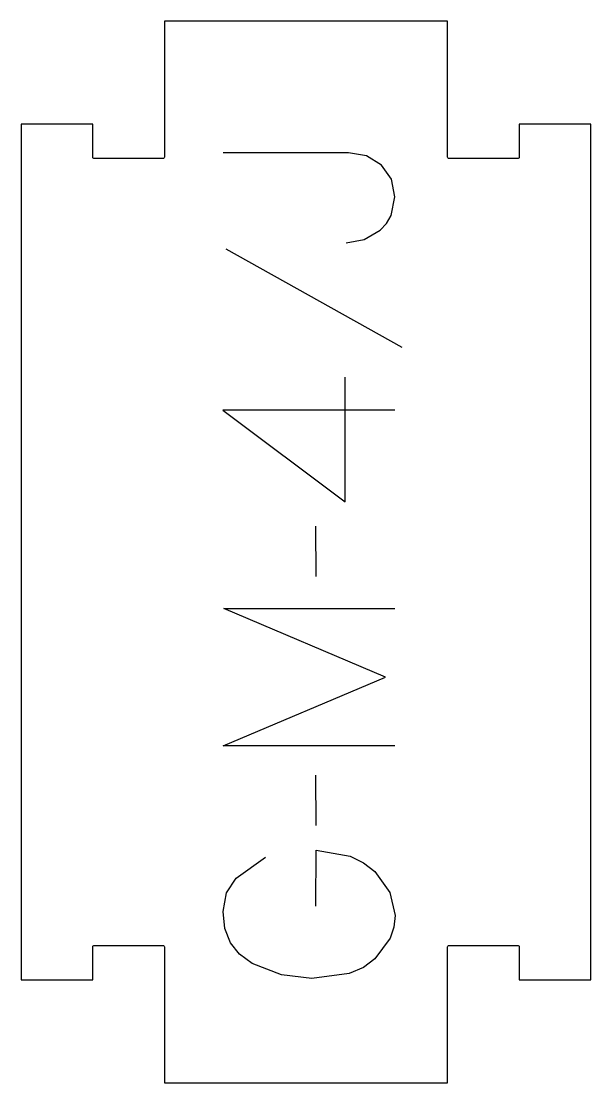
# Model space of a CAD drawing. Header units: millimetres. Extents: x -50 to 50, y -93 to 93.
import ezdxf

# ---------------------------------------------------------------- set-up
doc = ezdxf.new("R2010")
doc.units = ezdxf.units.MM
doc.layers.add('1_ANYTOOL_1MMDEEP_LABELS_S', color=2, linetype='Continuous', true_color=0xffff00)
doc.layers.add('4_ANYTOOL_CUTTHROUGH_OUTSI', color=5, linetype='Continuous', true_color=0x0000ff)

msp = doc.modelspace()

# ---------------------------------------------------------------- linework, layer by layer
at = {"layer": '1_ANYTOOL_1MMDEEP_LABELS_S'}
for p, q in [((-14, 52.96), (16.77, 35.78)), ((6.87, 8.78), (6.87, 30.55)), ((1.64, 4.49), (1.72, -4.3)), ((1.64, -39.01), (1.72, -47.8))]:
    msp.add_line(p, q, dxfattribs=at)
for points in [[(7.04, 54.03), (10.19, 54.58), (12.95, 56.22), (14.08, 57.42), (14.88, 58.79), (15.52, 62.05), (14.94, 65.15), (13.17, 67.62), (10.55, 69.23), (7.42, 69.76), (-14.48, 69.76)], [(15.52, 24.76), (-14.52, 24.8), (6.87, 8.78)], [(15.52, -33.87), (-14.48, -33.87), (13.9, -21.87), (-14.35, -9.87), (15.52, -9.87)], [(1.72, -61.9), (1.77, -52.12), (7.69, -53.14), (10.05, -54.29), (12.01, -55.85), (14.66, -59.53), (15.57, -63.52), (15.36, -65.56), (14.71, -67.5), (12.05, -71.11), (10.03, -72.61), (7.52, -73.68), (1.04, -74.54), (-4.3, -73.87), (-9.42, -71.88), (-11.63, -70.3), (-13.21, -68.27), (-14.16, -65.78), (-14.48, -62.84), (-13.91, -59.58), (-12.2, -57.01), (-7.06, -53.32)]]:
    msp.add_lwpolyline(points, dxfattribs=at)
at = {"layer": '4_ANYTOOL_CUTTHROUGH_OUTSI'}
msp.add_lwpolyline([(-49.75, -74.75), (-37.25, -74.75), (-37.25, -69, -0.414214), (-37, -68.75), (-25, -68.75, -0.414214), (-24.75, -69), (-24.75, -92.75), (24.75, -92.75), (24.75, -69, -0.414214), (25, -68.75), (37, -68.75, -0.414214), (37.25, -69), (37.25, -74.75), (49.75, -74.75), (49.75, 74.75), (37.25, 74.75), (37.25, 69, -0.414214), (37, 68.75), (25, 68.75, -0.414214), (24.75, 69), (24.75, 92.75), (-24.75, 92.75), (-24.75, 69, -0.414214), (-25, 68.75), (-37, 68.75, -0.414214), (-37.25, 69), (-37.25, 74.75), (-49.75, 74.75)], format="xyb", close=True, dxfattribs=at)

doc.saveas('drawing.dxf')
